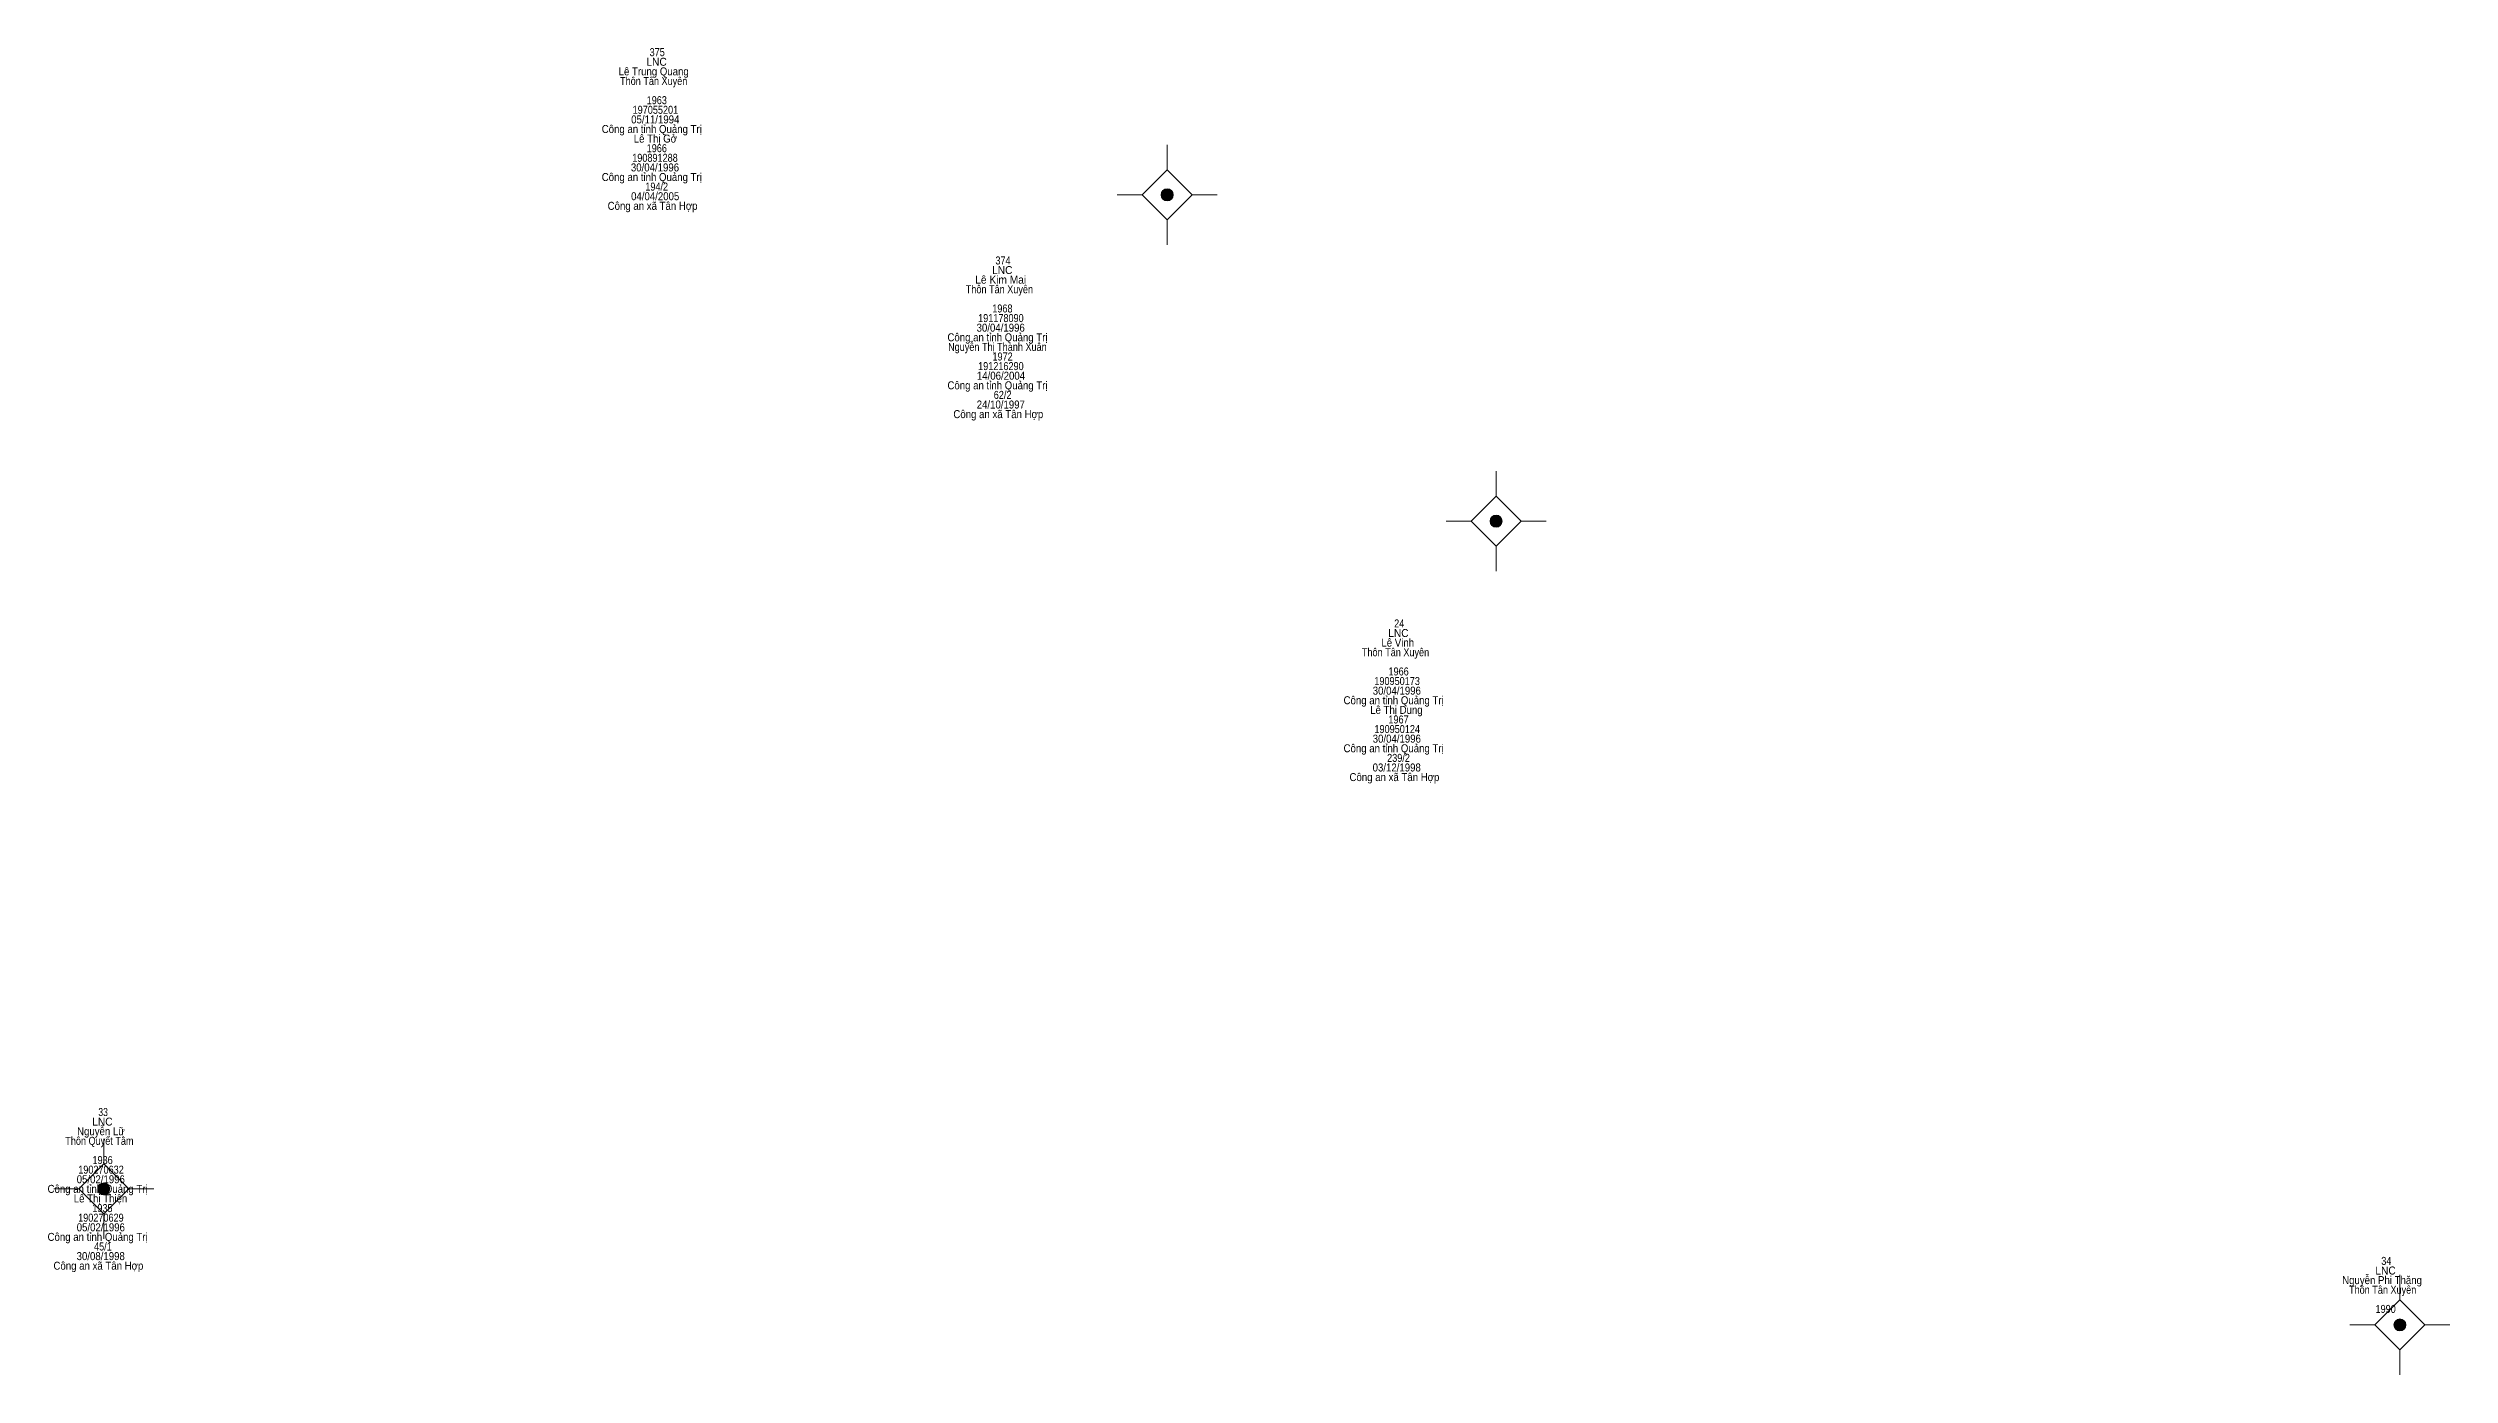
# Model space of a CAD drawing. Header units: metres. Extents: x 550999 to 552168, y 1840994 to 1841978.
# Drawn here: x 551005.1 to 551125.2, y 1841690.4 to 1841756.7 of the extents above; entities that cross this region are included whole.
import ezdxf
from ezdxf.enums import TextEntityAlignment as Align

# ---------------------------------------------------------------- set-up
doc = ezdxf.new("R2010")
doc.units = ezdxf.units.M
doc.header["$LTSCALE"] = 0.16
doc.layers.add('11', color=7, linetype='Continuous', lineweight=13)
doc.layers.add('15', color=7, linetype='Continuous')

msp = doc.modelspace()

# ---------------------------------------------------------------- hatches: boundary and pattern name
at = {"layer": '11'}
for points in [[(551061.3495, 1841749.4, 1), (551060.7495, 1841749.4, 1)], [(551077.7895, 1841733.09, 1), (551077.1895, 1841733.09, 1)], [(551008.1995, 1841699.72, 1), (551007.5995, 1841699.72, 1)], [(551122.9695, 1841692.92, 1), (551122.3695, 1841692.92, 1)]]:
    msp.add_hatch(color=256, dxfattribs=at).paths.add_polyline_path(points)

# ---------------------------------------------------------------- linework, layer by layer
for p, q in [((551061.05, 1841751.9), (551061.05, 1841750.65)), ((551059.8, 1841749.4), (551058.55, 1841749.4)), ((551063.55, 1841749.4), (551062.3, 1841749.4)), ((551061.05, 1841748.15), (551061.05, 1841746.9)), ((551077.49, 1841735.59), (551077.49, 1841734.34)), ((551076.24, 1841733.09), (551074.99, 1841733.09)), ((551079.99, 1841733.09), (551078.74, 1841733.09)), ((551077.49, 1841731.84), (551077.49, 1841730.59)), ((551007.9, 1841702.22), (551007.9, 1841700.97)), ((551006.65, 1841699.72), (551005.4, 1841699.72)), ((551010.4, 1841699.72), (551009.15, 1841699.72)), ((551007.9, 1841698.47), (551007.9, 1841697.22)), ((551122.67, 1841695.42), (551122.67, 1841694.17)), ((551121.42, 1841692.92), (551120.17, 1841692.92)), ((551125.17, 1841692.92), (551123.92, 1841692.92)), ((551122.67, 1841691.67), (551122.67, 1841690.42))]:
    msp.add_line(p, q, dxfattribs=at)
for points in [[(551061.05, 1841750.65), (551059.8, 1841749.4), (551061.05, 1841748.15), (551062.3, 1841749.4)], [(551077.49, 1841734.34), (551076.24, 1841733.09), (551077.49, 1841731.84), (551078.74, 1841733.09)], [(551007.9, 1841700.97), (551006.65, 1841699.72), (551007.9, 1841698.47), (551009.15, 1841699.72)], [(551122.67, 1841694.17), (551121.42, 1841692.92), (551122.67, 1841691.67), (551123.92, 1841692.92)]]:
    msp.add_lwpolyline(points, close=True, dxfattribs=at)
for centre in [(551061.0495, 1841749.4), (551077.4895, 1841733.09), (551007.8995, 1841699.72), (551122.6695, 1841692.92)]:
    msp.add_circle(centre, 0.3, dxfattribs=at)

# ---------------------------------------------------------------- texts
at = {"layer": '15'}
for s, width, p in [('375', 0.85, (551035.56, 1841756.33)), ('Lê Trung Quang', 0.9, (551035.385, 1841755.37)), ('Thôn Tân Xuyên', 0.85, (551035.385, 1841754.89)), ('LNC', 0.95, (551035.53, 1841755.85)), ('1963', 0.85, (551035.54, 1841753.93)), ('Công an tỉnh Quảng Trị', 0.9, (551035.29, 1841752.49)), ('05/11/1994', 0.9, (551035.465, 1841752.97)), ('197055201', 0.85, (551035.47, 1841753.45)), ('Lê Thị Gở', 0.9, (551035.47, 1841752.01)), ('1966', 0.85, (551035.54, 1841751.53)), ('Công an tỉnh Quảng Trị', 0.9, (551035.29, 1841750.09)), ('30/04/1996', 0.9, (551035.45, 1841750.57)), ('190891288', 0.85, (551035.45, 1841751.05)), ('04/04/2005', 0.9, (551035.46, 1841749.13)), ('194/2', 0.85, (551035.535, 1841749.61)), ('Công an xã Tân Hợp', 0.9, (551035.33, 1841748.65)), ('LNC', 0.95, (551052.81, 1841745.44)), ('374', 0.85, (551052.845, 1841745.92)), ('Thôn Tân Xuyên', 0.85, (551052.665, 1841744.48)), ('Lê Kim Mai', 0.95, (551052.73, 1841744.96)), ('191178090', 0.85, (551052.74, 1841743.04)), ('1968', 0.85, (551052.815, 1841743.52)), ('Công an tỉnh Quảng Trị', 0.9, (551052.57, 1841742.08)), ('Nguyễn Thị Thanh Xuân', 0.85, (551052.565, 1841741.6)), ('30/04/1996', 0.9, (551052.73, 1841742.56)), ('191216290', 0.85, (551052.74, 1841740.64)), ('1972', 0.85, (551052.825, 1841741.12)), ('Công an tỉnh Quảng Trị', 0.9, (551052.57, 1841739.68)), ('14/06/2004', 0.9, (551052.745, 1841740.16)), ('Công an xã Tân Hợp', 0.9, (551052.61, 1841738.24)), ('24/10/1997', 0.9, (551052.735, 1841738.72)), ('62/2', 0.85, (551052.825, 1841739.2)), ('LNC', 0.95, (551072.61, 1841727.3)), ('24', 0.85, (551072.65, 1841727.78)), ('Thôn Tân Xuyên', 0.85, (551072.465, 1841726.34)), ('Lê Vinh', 0.9, (551072.575, 1841726.82)), ('190950173', 0.85, (551072.545, 1841724.9)), ('1966', 0.85, (551072.62, 1841725.38)), ('Công an tỉnh Quảng Trị', 0.9, (551072.37, 1841723.94)), ('30/04/1996', 0.9, (551072.53, 1841724.42)), ('Lê Thị Dung', 0.9, (551072.51, 1841723.46)), ('190950124', 0.85, (551072.55, 1841722.5)), ('1967', 0.85, (551072.615, 1841722.98)), ('Công an tỉnh Quảng Trị', 0.9, (551072.37, 1841721.54)), ('30/04/1996', 0.9, (551072.53, 1841722.02)), ('Công an xã Tân Hợp', 0.9, (551072.41, 1841720.1)), ('03/12/1998', 0.9, (551072.525, 1841720.58)), ('239/2', 0.85, (551072.615, 1841721.06)), ('33', 0.8, (551007.865, 1841703.36)), ('Nguyễn Lữ', 0.9, (551007.755, 1841702.4)), ('LNC', 0.95, (551007.83, 1841702.88)), ('Thôn Quyết Tâm', 0.85, (551007.68, 1841701.92)), ('1936', 0.85, (551007.84, 1841700.96)), ('05/02/1996', 0.9, (551007.75, 1841700)), ('190270632', 0.85, (551007.76, 1841700.48)), ('Công an tỉnh Quảng Trị', 0.9, (551007.59, 1841699.52)), ('Lê Thị Thiện', 0.9, (551007.735, 1841699.04)), ('1935', 0.85, (551007.83, 1841698.56)), ('05/02/1996', 0.9, (551007.75, 1841697.6)), ('190270629', 0.85, (551007.755, 1841698.08)), ('Công an tỉnh Quảng Trị', 0.9, (551007.59, 1841697.12)), ('30/08/1998', 0.9, (551007.745, 1841696.16)), ('45/1', 0.85, (551007.855, 1841696.64)), ('Công an xã Tân Hợp', 0.9, (551007.63, 1841695.68)), ('Nguyễn Phi Thăng', 0.9, (551121.775, 1841694.96)), ('LNC', 0.95, (551121.95, 1841695.44)), ('34', 0.85, (551121.99, 1841695.92)), ('Thôn Tân Xuyên', 0.85, (551121.805, 1841694.48)), ('1990', 0.85, (551121.955, 1841693.52))]:
    msp.add_text(s, height=0.4, dxfattribs=dict(at, width=width)).set_placement(p, align=Align.CENTER)

doc.saveas('drawing.dxf')
